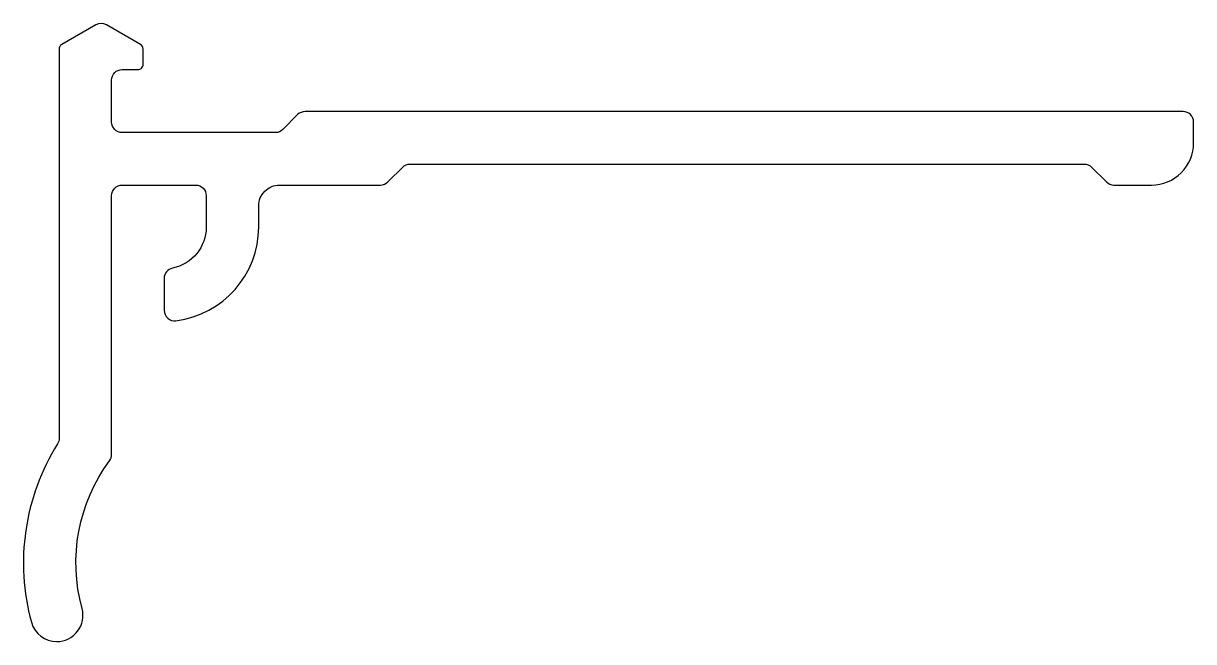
# Model space of a CAD drawing. Extents: x 674.9 to 730.6, y 544 to 573.5.
import ezdxf

# ---------------------------------------------------------------- set-up
doc = ezdxf.new("R2010")
doc.units = 0
doc.layers.get('0').update_dxf_attribs({"linetype": 'CONTINUOUS'})

msp = doc.modelspace()

# ---------------------------------------------------------------- linework, layer by layer
msp.add_lwpolyline([(725.408, 566.782, -0.198912), (725.762, 566.635), (726.469, 565.928, 0.198912), (726.822, 565.782), (728.615, 565.782, 0.414214), (730.615, 567.782), (730.615, 568.782, 0.414214), (730.115, 569.282), (688.322, 569.282, 0.198912), (687.969, 569.135), (687.262, 568.428, -0.198912), (686.908, 568.282), (679.615, 568.282, -0.414214), (679.115, 568.782), (679.115, 570.782, -0.414214), (679.615, 571.282), (680.365, 571.282, 0.414214), (680.615, 571.532), (680.615, 572.26, 0.267949), (680.49, 572.477), (678.865, 573.415, 0.267949), (678.365, 573.415), (676.74, 572.477, 0.267949), (676.615, 572.26), (676.615, 553.714, -0.140461), (676.539, 553.449, 0.209468), (675.296, 544.951, 0.337799), (676.502, 544.032, 0.494992), (677.707, 545.612, -0.229806), (679.017, 552.651, 0.160302), (679.115, 552.948), (679.115, 565.282, -0.414214), (679.615, 565.782), (683.115, 565.782, -0.414214), (683.615, 565.282), (683.615, 563.782, -0.356394), (682.015, 561.822, 0.356394), (681.615, 561.332), (681.615, 559.813, 0.451416), (682.178, 559.317, 0.377964), (686.115, 563.782), (686.115, 564.782, -0.414214), (687.115, 565.782), (691.908, 565.782, 0.198912), (692.262, 565.928), (692.969, 566.635, -0.198912), (693.322, 566.782)], format="xyb", close=True)

doc.saveas('drawing.dxf')
